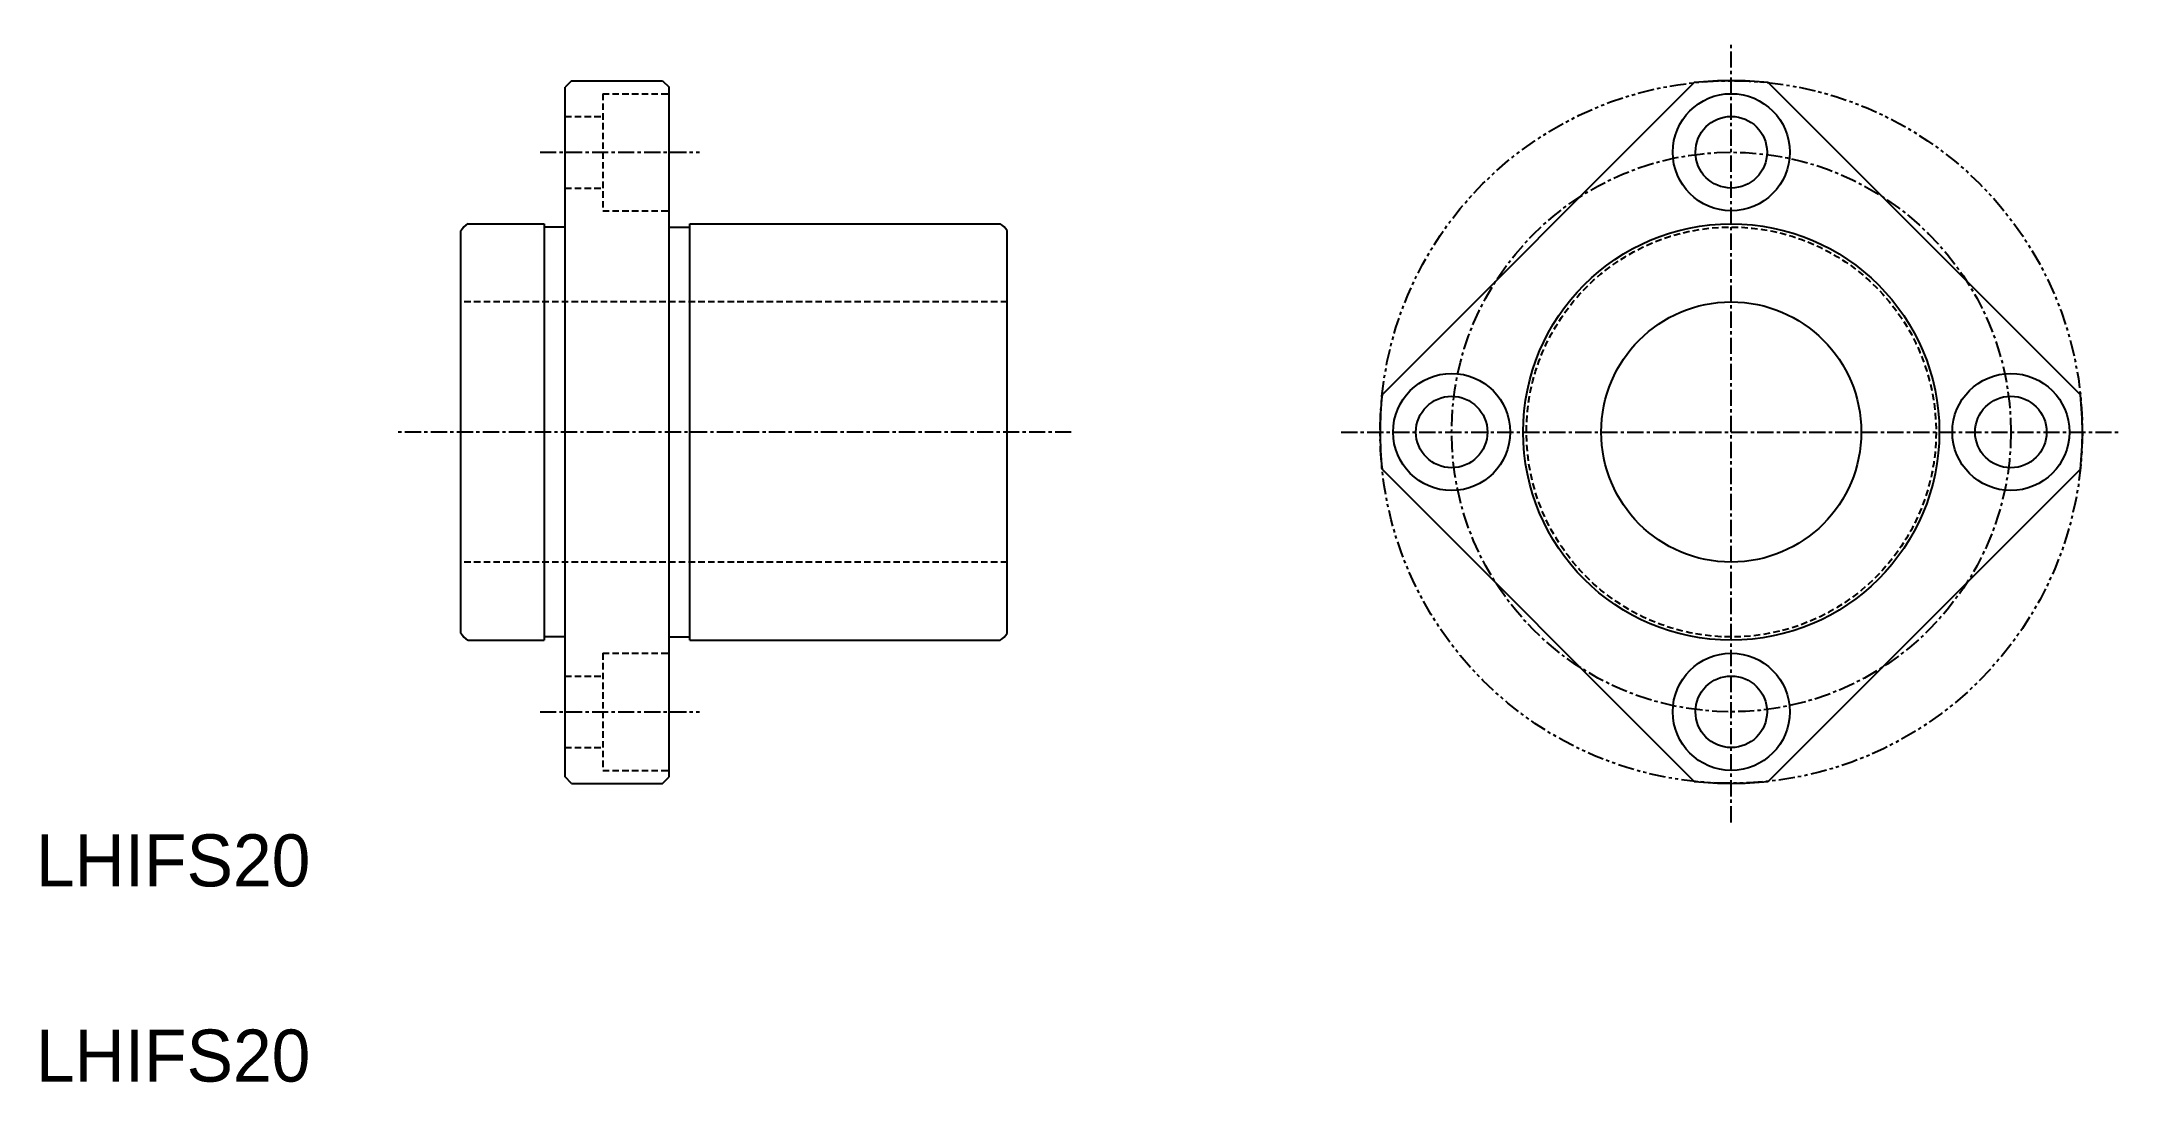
# Model space of a CAD drawing. Extents: x 343 to 503, y 244 to 324.
import ezdxf

# ---------------------------------------------------------------- set-up
doc = ezdxf.new("R2010")
doc.units = 0
for name, pattern in [('CENTER', [2, 1.25, -0.25, 0.25, -0.25]), ('DASHED', [0.75, 0.5, -0.25]), ('PHANTOM', [2.5, 1.25, -0.25, 0.25, -0.25, 0.25, -0.25])]:
    doc.linetypes.add(name, pattern=pattern)
doc.layers.get('0').update_dxf_attribs({"linetype": 'CONTINUOUS'})
doc.layers.add('CENTER', color=1, linetype='CENTER')

msp = doc.modelspace()

# ---------------------------------------------------------------- linework, layer by layer
at = {"color": 7, "linetype": 'CONTINUOUS'}
for p, q in [((383.96, 320.62), (383.46, 320.12)), ((383.46, 267.12), (383.46, 320.12)), ((383.96, 320.62), (390.96, 320.62)), ((390.96, 320.62), (391.46, 320.12)), ((391.46, 267.12), (391.46, 320.12)), ((470.29, 320.47), (446.29, 296.47)), ((499.99, 296.47), (475.99, 320.47)), ((375.46, 278.16), (375.46, 309.08)), ((376, 309.62), (381.86, 309.62)), ((381.86, 309.62), (381.86, 277.62)), ((383.46, 309.37), (381.86, 309.37)), ((391.46, 309.37), (393.06, 309.37)), ((393.06, 309.62), (416.92, 309.62)), ((393.06, 277.62), (393.06, 309.62)), ((417.46, 278.16), (417.46, 309.08)), ((470.29, 266.77), (446.29, 290.77)), ((499.99, 290.77), (475.99, 266.77)), ((376, 277.62), (381.86, 277.62)), ((383.46, 277.87), (381.86, 277.87)), ((391.46, 277.87), (393.06, 277.87)), ((393.06, 277.62), (416.92, 277.62)), ((383.96, 266.62), (383.46, 267.12)), ((390.96, 266.62), (391.46, 267.12)), ((383.96, 266.62), (390.96, 266.62))]:
    msp.add_line(p, q, dxfattribs=at)
at = {"color": 3, "linetype": 'DASHED'}
for p, q in [((386.36, 319.62), (386.36, 310.62)), ((386.36, 319.62), (391.46, 319.62)), ((383.46, 317.87), (386.36, 317.87)), ((383.46, 312.37), (386.36, 312.37)), ((386.36, 310.62), (391.46, 310.62)), ((417.46, 303.62), (375.46, 303.62)), ((417.46, 283.62), (375.46, 283.62)), ((386.36, 276.62), (391.46, 276.62)), ((386.36, 276.62), (386.36, 267.62)), ((383.46, 274.87), (386.36, 274.87)), ((383.46, 269.37), (386.36, 269.37)), ((386.36, 267.62), (391.46, 267.62))]:
    msp.add_line(p, q, dxfattribs=at)
at = {"color": 3, "linetype": 'PHANTOM'}
msp.add_circle((473.14, 293.62), 27, dxfattribs=at)
at = {"color": 7, "linetype": 'CONTINUOUS'}
for centre, radius in [((473.14, 315.12), 4.5), ((473.14, 315.12), 2.75), ((473.14, 293.62), 16), ((473.14, 293.62), 10), ((451.64, 293.62), 4.5), ((494.64, 293.62), 4.5), ((451.64, 293.62), 2.75), ((494.64, 293.62), 2.75), ((473.14, 272.12), 4.5), ((473.14, 272.12), 2.75)]:
    msp.add_circle(centre, radius, dxfattribs=at)
at = {"color": 3, "linetype": 'DASHED'}
msp.add_circle((473.14, 293.62), 15.75, dxfattribs=at)
at = {"color": 7, "linetype": 'CONTINUOUS'}
for centre, radius, start, end in [((473.14, 293.62), 27, 83.9424, 96.0576), ((376.61, 308.47), 1.3, 117.7958, 152.2042), ((416.31, 308.47), 1.3, 27.7958, 62.2042), ((473.14, 293.62), 27, 173.9424, 186.0576), ((473.14, 293.62), 27, 353.9424, 6.0576), ((376.61, 278.77), 1.3, 207.7958, 242.2042), ((416.31, 278.77), 1.3, 297.7958, 332.2042), ((473.14, 293.62), 27, 263.9424, 276.0576)]:
    msp.add_arc(centre, radius, start, end, dxfattribs=at)
at = {"layer": 'CENTER', "color": 1, "linetype": 'CENTER'}
for p, q in [((473.14, 263.62), (473.14, 323.62)), ((381.54, 315.12), (393.81, 315.12)), ((422.39, 293.62), (370.56, 293.62)), ((443.14, 293.62), (503.14, 293.62)), ((381.54, 272.12), (393.81, 272.12))]:
    msp.add_line(p, q, dxfattribs=at)
msp.add_circle((473.14, 293.62), 21.5, dxfattribs=at)

# ---------------------------------------------------------------- texts
at = {"color": 7, "linetype": 'CONTINUOUS'}
for p in [(342.77, 258.7), (342.77, 243.7)]:
    msp.add_text('LHIFS20', height=4, dxfattribs=at).set_placement(p)

doc.saveas('drawing.dxf')
